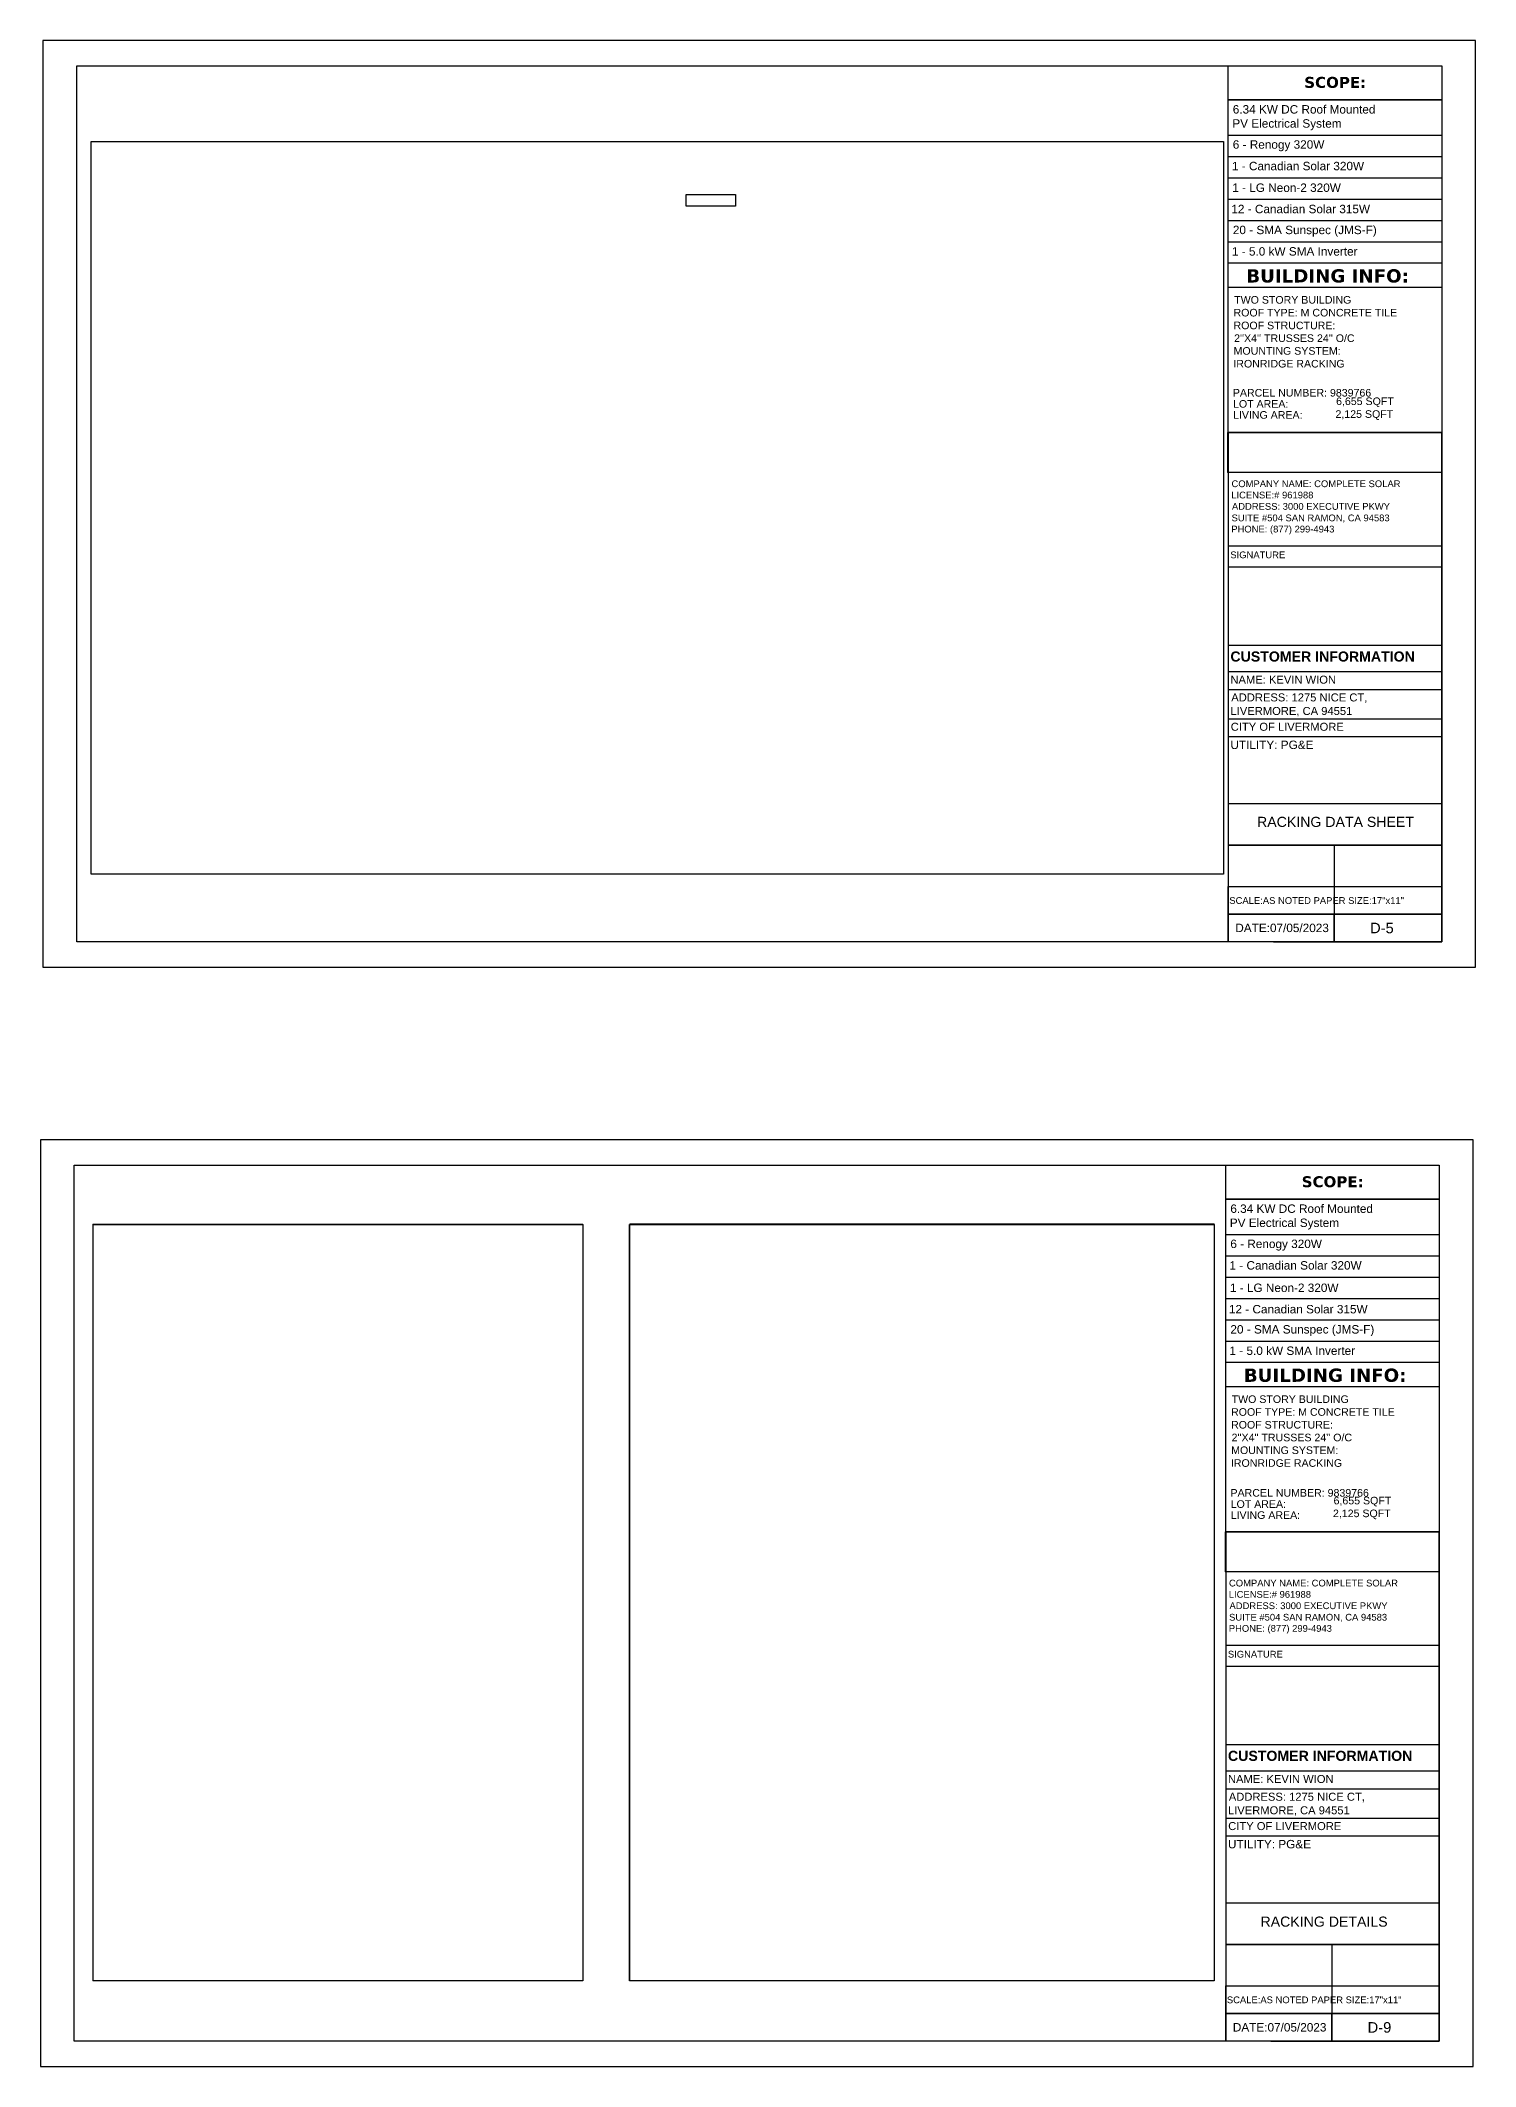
# Model space of a CAD drawing. Header units: inches. Extents: x 347 to 7477, y 1065 to 7514.
# Drawn here: x 5766 to 7469, y 2281 to 4685 of the extents above; entities that cross this region are included whole.
import ezdxf

# ---------------------------------------------------------------- set-up
doc = ezdxf.new("R2010")
doc.units = ezdxf.units.IN
doc.header["$MEASUREMENT"] = 0
for name, color, linetype in [('PDF12_0', 7, 'Continuous'), ('PDF12_PDF_Geometry', 7, 'Continuous'), ('PDF12_Text', 7, 'Continuous'), ('PDF16_0', 7, 'Continuous'), ('PDF16_PDF_Geometry', 7, 'Continuous'), ('PDF16_Text', 7, 'Continuous'), ('PDF5_Text', 7, 'Continuous')]:
    doc.layers.add(name, color=color, linetype=linetype)
doc.styles.add('PDF Arial', font='arial.ttf')
doc.styles.add('PDF Arial Bold', font='arialbd.ttf')
doc.styles.add('PDF Verdana Bold', font='verdanab.ttf')
picture_1 = doc.add_image_def('image20.png', size_in_pixel=(45, 240))
picture_2 = doc.add_image_def('image21.png', size_in_pixel=(3192, 4933))
picture_3 = doc.add_image_def('image22.png', size_in_pixel=(45, 240))
picture_4 = doc.add_image_def('image23.png', size_in_pixel=(2553, 1652))
picture_5 = doc.add_image_def('image24.png', size_in_pixel=(1652, 1276))

msp = doc.modelspace()

# ---------------------------------------------------------------- linework, layer by layer
at = {"layer": 'PDF12_0', "lineweight": 25}
for points in [[(5769.2, 4685.4), (5769.2, 3585.5), (7469.1, 3585.5), (7469.1, 4685.4)], [(7429.1, 4615), (7175.7, 4615)], [(7429.1, 4615), (7429.1, 4421), (7175.7, 4421), (7175.7, 4615)], [(5826.5, 3695.9), (5826.5, 4565.4), (7170.2, 4565.4), (7170.2, 3695.9)], [(7175.7, 4172.6), (7175.7, 4220.2), (7429.1, 4220.2), (7429.1, 4172.6)]]:
    msp.add_lwpolyline(points, close=True, dxfattribs=at)
for points in [[(7175.7, 4220.2), (7175.7, 4655.5)], [(7175.7, 4573), (7429.1, 4573)], [(7175.7, 4547.7), (7429.1, 4547.7)], [(7175.7, 4522.3), (7429.1, 4522.3)], [(7175.7, 4497), (7429.1, 4497)], [(7175.7, 4471.7), (7429.1, 4471.7)], [(7175.7, 4446.3), (7429.1, 4446.3)], [(7175.7, 4392.6), (7429.1, 4392.6)], [(7175.8, 4085.7), (7429.2, 4085.7)], [(7175.8, 4060.7), (7429.2, 4060.7)]]:
    msp.add_lwpolyline(points, dxfattribs=at)
at = {"layer": 'PDF12_0', "color": 5, "lineweight": 25}
msp.add_lwpolyline([(6591.1, 4502.6), (6591.1, 4489), (6532.5, 4489), (6532.5, 4502.6)], close=True, dxfattribs=at)
at = {"layer": 'PDF12_PDF_Geometry', "lineweight": 25}
for points in [[(7429.1, 4655.5), (7429.1, 3615.5), (5809.2, 3615.5), (5809.2, 4655.5), (7429.1, 4655.5), (7429.1, 3615.5), (7175.7, 3615.5), (7175.7, 3648.3), (7429.1, 3648.3), (7175.7, 3648.3), (7175.7, 3681.3), (7429.1, 3681.3)], [(7429.1, 4137.6), (7429.1, 3681.3), (7429.1, 3648.3), (7429.1, 3615.5), (7429.1, 4220.2), (7175.7, 4220.2), (7175.7, 3615.5)], [(7175.7, 3967.6), (7429.1, 3967.6)], [(7175.7, 3936.3), (7429.1, 3936.3)], [(7175.7, 3915.2), (7429.1, 3915.2)], [(7175.7, 3880.3), (7429.2, 3880.3)], [(7175.7, 3859.2), (7429.2, 3859.2)], [(7175.7, 3779.6), (7429.2, 3779.6)], [(7179.2, 3730.5), (7429.1, 3730.5), (7175.7, 3730.5), (7429.1, 3730.5), (7301.5, 3730.5), (7301.5, 3681.3), (7429.1, 3681.3), (7429.1, 3730.5)], [(7301.5, 3681.3), (7301.5, 3648.3), (7301.5, 3615.5)]]:
    msp.add_lwpolyline(points, dxfattribs=at)
msp.add_lwpolyline([(7429.1, 3648.3), (7429.1, 3615.5), (7301.5, 3615.5), (7301.5, 3648.3)], close=True, dxfattribs=at)
at = {"layer": 'PDF12_PDF_Geometry', "color": 251, "lineweight": 25, "true_color": 0x525252}
msp.add_lwpolyline([(7229.3, 3615.5), (7429.1, 3615.5)], dxfattribs=at)
at = {"layer": 'PDF16_0', "lineweight": 25}
for points in [[(5766.3, 3380.5), (5766.3, 2280.6), (7466.2, 2280.6), (7466.2, 3380.5)], [(7426.2, 3310.1), (7172.7, 3310.1)], [(7426.2, 3310.1), (7426.2, 3116.1), (7172.7, 3116.1), (7172.7, 3310.1)], [(6409.7, 2382.2), (5828.6, 2382.2), (5828.6, 3280.2), (6409.7, 3280.2)], [(7159.2, 2382.2), (6465.2, 2382.2), (6465.2, 3280.2), (7159.2, 3280.2)], [(7172.7, 2867.7), (7172.7, 2915.3), (7426.2, 2915.3), (7426.2, 2867.7)]]:
    msp.add_lwpolyline(points, close=True, dxfattribs=at)
for points in [[(7172.7, 2915.3), (7172.7, 3350.6)], [(7172.7, 3268.1), (7426.2, 3268.1)], [(7172.7, 3242.8), (7426.2, 3242.8)], [(7172.7, 3217.4), (7426.2, 3217.4)], [(7172.7, 3192.1), (7426.2, 3192.1)], [(7172.7, 3166.8), (7426.2, 3166.8)], [(7172.7, 3141.4), (7426.2, 3141.4)], [(7172.7, 3087.7), (7426.2, 3087.7)], [(7172.8, 2780.8), (7426.3, 2780.8)], [(7172.8, 2755.8), (7426.3, 2755.8)]]:
    msp.add_lwpolyline(points, dxfattribs=at)
at = {"layer": 'PDF16_PDF_Geometry', "lineweight": 25}
for points in [[(7426.2, 3350.6), (7426.2, 2310.6), (5806.3, 2310.6), (5806.3, 3350.6), (7426.2, 3350.6), (7426.2, 2310.6), (7172.7, 2310.6), (7172.7, 2343.4), (7426.2, 2343.4), (7172.7, 2343.4), (7172.7, 2376.4), (7426.2, 2376.4)], [(7426.2, 2832.7), (7426.2, 2376.4), (7426.2, 2343.4), (7426.2, 2310.6), (7426.2, 2915.3), (7172.7, 2915.3), (7172.7, 2310.6)], [(7172.7, 2662.7), (7426.2, 2662.7)], [(7172.7, 2631.4), (7426.2, 2631.4)], [(7172.7, 2610.3), (7426.2, 2610.3)], [(7172.7, 2575.4), (7426.3, 2575.4)], [(7172.7, 2554.3), (7426.3, 2554.3)], [(7172.7, 2474.7), (7426.3, 2474.7)], [(7176.3, 2425.6), (7426.2, 2425.6), (7172.7, 2425.6), (7426.2, 2425.6), (7298.6, 2425.6), (7298.6, 2376.4), (7426.2, 2376.4), (7426.2, 2425.6)], [(7298.6, 2376.4), (7298.6, 2343.4), (7298.6, 2310.6)]]:
    msp.add_lwpolyline(points, dxfattribs=at)
msp.add_lwpolyline([(7426.2, 2343.4), (7426.2, 2310.6), (7298.6, 2310.6), (7298.6, 2343.4)], close=True, dxfattribs=at)
at = {"layer": 'PDF16_PDF_Geometry', "color": 251, "lineweight": 25, "true_color": 0x525252}
msp.add_lwpolyline([(7226.3, 2310.6), (7426.2, 2310.6)], dxfattribs=at)

# ---------------------------------------------------------------- texts
at = {"layer": 'PDF12_Text', "attachment_point": 7}
for s, insert, char_height, style in [('SCOPE:', (7265.9, 4629), 13, 'PDF Verdana Bold'), ('6.34 KW DC Roof Mounted', (7181.1, 4598.6), 10, 'PDF Arial'), ('PV Electrical System', (7180.6, 4579), 10, 'PDF Arial'), ('6 - Renogy 320W', (7181.1, 4554), 10, 'PDF Arial'), ('1 - Canadian Solar 320W', (7180.1, 4531.3), 10, 'PDF Arial'), ('20 - SMA Sunspec (JMS-F)', (7181.2, 4452.6), 10, 'PDF Arial'), ('1 - 5.0 kW SMA Inverter', (7180.1, 4430), 10, 'PDF Arial'), ('BUILDING INFO:', (7197.1, 4397.9), 15.749, 'PDF Verdana Bold'), ('TWO STORY BUILDING', (7182.8, 4373), 9, 'PDF Arial'), ('ROOF TYPE: M CONCRETE TILE', (7182, 4357.8), 9, 'PDF Arial'), ('ROOF STRUCTURE:', (7182, 4342.6), 9, 'PDF Arial'), ("2''X4'' TRUSSES 24'' O/C", (7182.7, 4327.5), 9, 'PDF Arial'), ('IRONRIDGE RACKING', (7181.8, 4297.2), 9, 'PDF Arial'), ('MOUNTING SYSTEM:', (7182.1, 4312.4), 9, 'PDF Arial'), ('6,655 SQFT', (7303.7, 4250.3), 9, 'PDF Arial'), ('2,125 SQFT', (7303, 4235.1), 9, 'PDF Arial'), ('COMPANY NAME: COMPLETE SOLAR', (7179.6, 4155.2), 8, 'PDF Arial'), ('ADDRESS: 3000 EXECUTIVE PKWY', (7180.1, 4128.3), 8, 'PDF Arial'), ('LICENSE:# 961988', (7179.3, 4141.8), 8, 'PDF Arial'), ('SUITE #504 SAN RAMON, CA 94583', (7179.7, 4113.3), 8, 'PDF Arial'), ('PHONE: (877) 299-4943', (7179.3, 4099.1), 8, 'PDF Arial'), ('SIGNATURE', (7178.2, 4070.8), 8, 'PDF Arial'), ('CUSTOMER INFORMATION', (7178.3, 3948.1), 12, 'PDF Arial Bold'), ('NAME: KEVIN WION', (7178.3, 3921.9), 9.5, 'PDF Arial'), ('ADDRESS: 1275 NICE CT,', (7179.3, 3899.2), 9.5, 'PDF Arial'), ('CITY OF LIVERMORE', (7178.7, 3866), 9.5, 'PDF Arial'), ('LIVERMORE, CA 94551', (7178.4, 3883.1), 9.5, 'PDF Arial'), ('UTILITY: PG&E', (7178.3, 3844.3), 10, 'PDF Arial'), ('RACKING DATA SHEET', (7209.9, 3751.8), 12, 'PDF Arial'), ('SCALE:AS NOTED PAPER SIZE:17"x11"', (7177, 3660.5), 8, 'PDF Arial'), ('DATE:07/05/2023', (7184.1, 3627), 10, 'PDF Arial'), ('D-5', (7344, 3625.6), 12.5, 'PDF Arial')]:
    msp.add_mtext(s, dxfattribs=dict(at, insert=insert, char_height=char_height, style=style))
at = {"layer": 'PDF16_Text', "attachment_point": 7}
for s, insert, char_height, style in [('SCOPE:', (7262.9, 3324.1), 13, 'PDF Verdana Bold'), ('6.34 KW DC Roof Mounted', (7178.2, 3293.7), 10, 'PDF Arial'), ('PV Electrical System', (7177.6, 3274.1), 10, 'PDF Arial'), ('6 - Renogy 320W', (7178.2, 3249.1), 10, 'PDF Arial'), ('1 - Canadian Solar 320W', (7177.2, 3226.4), 10, 'PDF Arial'), ('20 - SMA Sunspec (JMS-F)', (7178.3, 3147.6), 10, 'PDF Arial'), ('1 - 5.0 kW SMA Inverter', (7177.2, 3125.1), 10, 'PDF Arial'), ('BUILDING INFO:', (7194.2, 3093), 15.749, 'PDF Verdana Bold'), ('TWO STORY BUILDING', (7179.8, 3068.1), 9, 'PDF Arial'), ('ROOF TYPE: M CONCRETE TILE', (7179.1, 3052.9), 9, 'PDF Arial'), ('ROOF STRUCTURE:', (7179.1, 3037.7), 9, 'PDF Arial'), ("2''X4'' TRUSSES 24'' O/C", (7179.7, 3022.6), 9, 'PDF Arial'), ('MOUNTING SYSTEM:', (7179.2, 3007.5), 9, 'PDF Arial'), ('IRONRIDGE RACKING', (7178.9, 2992.3), 9, 'PDF Arial'), ('2,125 SQFT', (7300, 2930.2), 9, 'PDF Arial'), ('6,655 SQFT', (7300.7, 2945.4), 9, 'PDF Arial'), ('COMPANY NAME: COMPLETE SOLAR', (7176.6, 2850.3), 8, 'PDF Arial'), ('LICENSE:# 961988', (7176.4, 2836.9), 8, 'PDF Arial'), ('ADDRESS: 3000 EXECUTIVE PKWY', (7177.2, 2823.4), 8, 'PDF Arial'), ('SUITE #504 SAN RAMON, CA 94583', (7176.7, 2808.4), 8, 'PDF Arial'), ('PHONE: (877) 299-4943', (7176.4, 2794.2), 8, 'PDF Arial'), ('SIGNATURE', (7175.3, 2765.9), 8, 'PDF Arial'), ('CUSTOMER INFORMATION', (7175.4, 2643.2), 12, 'PDF Arial Bold'), ('NAME: KEVIN WION', (7175.4, 2617), 9.5, 'PDF Arial'), ('ADDRESS: 1275 NICE CT,', (7176.4, 2594.3), 9.5, 'PDF Arial'), ('LIVERMORE, CA 94551', (7175.4, 2578.2), 9.5, 'PDF Arial'), ('CITY OF LIVERMORE', (7175.7, 2561.1), 9.5, 'PDF Arial'), ('UTILITY: PG&E', (7175.4, 2539.4), 10, 'PDF Arial'), ('RACKING DETAILS', (7214, 2446.4), 12, 'PDF Arial'), ('SCALE:AS NOTED PAPER SIZE:17"x11"', (7174.1, 2355.6), 8, 'PDF Arial'), ('DATE:07/05/2023', (7181.2, 2322), 10, 'PDF Arial'), ('D-9', (7341.1, 2320.6), 12.5, 'PDF Arial')]:
    msp.add_mtext(s, dxfattribs=dict(at, insert=insert, char_height=char_height, style=style))
at = {"layer": 'PDF5_Text', "attachment_point": 7, "style": 'PDF Arial'}
for s, insert, char_height in [('1 - LG Neon-2 320W', (7180.5, 4505.6), 10), ('12 - Canadian Solar 315W', (7179.4, 4480.3), 10), ('PARCEL NUMBER: 9839766', (7181.2, 4262.7), 9), ('LOT AREA:', (7181.4, 4249.5), 9), ('LIVING AREA:', (7181.4, 4236.4), 9), ('1 - LG Neon-2 320W', (7177.7, 3199.8), 10), ('12 - Canadian Solar 315W', (7176.5, 3174.4), 10), ('PARCEL NUMBER: 9839766', (7178.4, 2956.9), 9), ('LOT AREA:', (7178.6, 2943.6), 9), ('LIVING AREA:', (7178.6, 2930.5), 9)]:
    msp.add_mtext(s, dxfattribs=dict(at, insert=insert, char_height=char_height))

# ---------------------------------------------------------------- pictures from other files: only their frames are drawn
at = {"layer": 'PDF12_0', "color": 7, "lineweight": 0}
image = msp.add_image(picture_2, insert=(7170.2, 3695.9), size_in_units=(869.6, 1343.9), rotation=90, dxfattribs=at)
image.dxf.flags = 15
image = msp.add_image(picture_1, insert=(7429.1, 4172.6), size_in_units=(47.5, 254.3), rotation=90, dxfattribs=at)
image.dxf.flags = 15
at = {"layer": 'PDF16_0', "color": 7, "lineweight": 0}
image = msp.add_image(picture_4, insert=(6409.7, 2382.2), size_in_units=(898.1, 581.2), rotation=90, dxfattribs=at)
image.dxf.flags = 15
image = msp.add_image(picture_5, insert=(7159.2, 2382.2), size_in_units=(898.6, 693.7), rotation=90, dxfattribs=at)
image.dxf.flags = 15
image = msp.add_image(picture_3, insert=(7426.2, 2867.7), size_in_units=(47.5, 254.3), rotation=90, dxfattribs=at)
image.dxf.flags = 15

doc.saveas('drawing.dxf')
